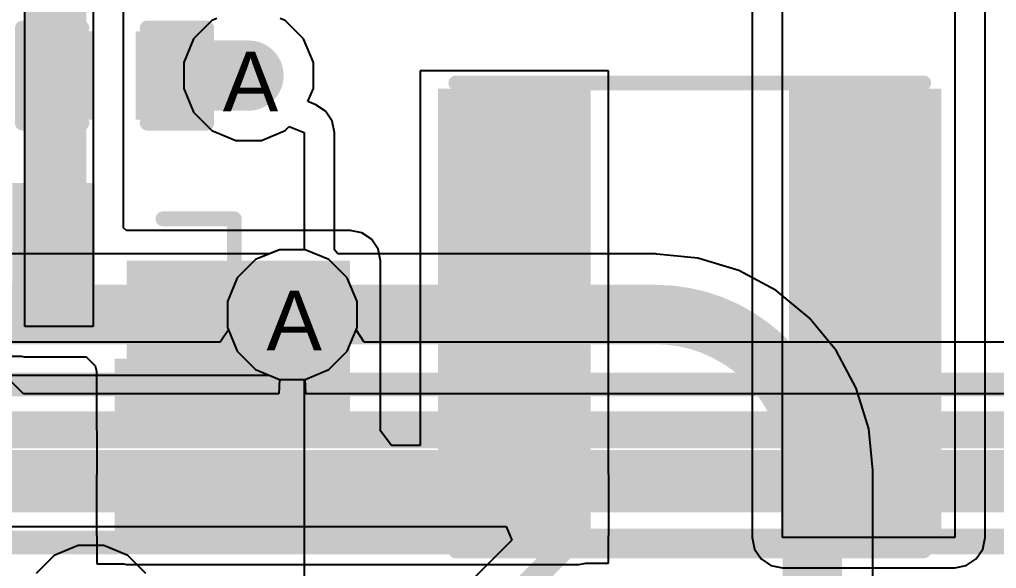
# Model space of a CAD drawing. Header units: inches. Extents: x 0 to 5271, y 0 to 5417.
# Drawn here: x 19.06 to 27.41, y 38.32 to 43.01 of the extents above; entities that cross this region are included whole.
import ezdxf

# ---------------------------------------------------------------- set-up
doc = ezdxf.new("R2010")
doc.units = ezdxf.units.IN
for name, color, linetype in [('Bottom Layer', 5, 'Continuous'), ('Drill Drawing', 1, 'Continuous'), ('L2_GND1', 16, 'Continuous'), ('L3_SIG1', 76, 'Continuous'), ('L4_PWR', 90, 'Continuous'), ('L5_GND2', 156, 'Continuous'), ('L6_SIG2', 130, 'Continuous'), ('L7_GND3', 216, 'Continuous'), ('Top Layer', 1, 'Continuous'), ('Top Overlay', 2, 'Continuous'), ('Top Paste', 8, 'Continuous'), ('Top Solder', 216, 'Continuous'), ('Via Holes', 16, 'Continuous')]:
    doc.layers.add(name, color=color, linetype=linetype)
doc.styles.add('Arial', font='', dxfattribs={"height": 0.2})
doc.styles.get('Arial').set_extended_font_data('Arial')

# ---------------------------------------------------------------- blocks, each defined once
blk = doc.blocks.new('C___0402_127')
at = {"layer": 'Top Layer'}
for points in [[(-0.6985, -0.3175), (-0.6985, 0.3175), (-0.2413, 0.3175), (-0.2413, -0.3175)], [(0.2413, -0.3175), (0.2413, 0.3175), (0.6985, 0.3175), (0.6985, -0.3175)]]:
    blk.add_hatch(color=1, dxfattribs=at).paths.add_polyline_path(points)
at = {"layer": 'Top Paste'}
for points in [[(-0.6985, -0.3175), (-0.6985, 0.3175), (-0.2413, 0.3175), (-0.2413, -0.3175)], [(0.2413, -0.3175), (0.2413, 0.3175), (0.6985, 0.3175), (0.6985, -0.3175)]]:
    blk.add_hatch(color=8, dxfattribs=at).paths.add_polyline_path(points)
at = {"layer": 'Top Solder'}
for points in [[(-0.7585, -0.3775), (-0.7585, 0.3775), (-0.1813, 0.3775), (-0.1813, -0.3775)], [(0.1813, -0.3775), (0.1813, 0.3775), (0.7585, 0.3775), (0.7585, -0.3775)]]:
    blk.add_hatch(color=216, dxfattribs=at).paths.add_polyline_path(points)
at = {"layer": 'Top Overlay'}
for points in [[(-0.2794, 0.4064, 0.127, 0.127, 0), (-0.7874, 0.4064, 0.127, 0.127, 0)], [(-0.7874, 0.4064, 0.127, 0.127, 0), (-0.7874, -0.4064, 0.127, 0.127, 0)], [(0.7874, 0.4064, 0.127, 0.127, 0), (0.2794, 0.4064, 0.127, 0.127, 0)], [(0.7874, 0.4064, 0.127, 0.127, 0), (0.7874, -0.4064, 0.127, 0.127, 0)], [(-0.2794, -0.4064, 0.127, 0.127, 0), (-0.7874, -0.4064, 0.127, 0.127, 0)], [(0.7874, -0.4064, 0.127, 0.127, 0), (0.2794, -0.4064, 0.127, 0.127, 0)]]:
    blk.add_lwpolyline(points, format="xyseb", dxfattribs=at)
for points in [[(-0.8191, 0.4064, 0.0635, 0.0635, 1), (-0.7556, 0.4064, 0.0635, 0.0635, 1)], [(-0.8191, 0.4064, 0.0635, 0.0635, 1), (-0.7556, 0.4064, 0.0635, 0.0635, 1)], [(-0.3111, 0.4064, 0.0635, 0.0635, 1), (-0.2477, 0.4064, 0.0635, 0.0635, 1)], [(0.2477, 0.4064, 0.0635, 0.0635, 1), (0.3111, 0.4064, 0.0635, 0.0635, 1)], [(0.7556, 0.4064, 0.0635, 0.0635, 1), (0.8191, 0.4064, 0.0635, 0.0635, 1)], [(0.7556, 0.4064, 0.0635, 0.0635, 1), (0.8191, 0.4064, 0.0635, 0.0635, 1)], [(-0.8191, -0.4064, 0.0635, 0.0635, 1), (-0.7556, -0.4064, 0.0635, 0.0635, 1)], [(-0.8191, -0.4064, 0.0635, 0.0635, 1), (-0.7556, -0.4064, 0.0635, 0.0635, 1)], [(-0.3111, -0.4064, 0.0635, 0.0635, 1), (-0.2477, -0.4064, 0.0635, 0.0635, 1)], [(0.2477, -0.4064, 0.0635, 0.0635, 1), (0.3111, -0.4064, 0.0635, 0.0635, 1)], [(0.7556, -0.4064, 0.0635, 0.0635, 1), (0.8191, -0.4064, 0.0635, 0.0635, 1)], [(0.7556, -0.4064, 0.0635, 0.0635, 1), (0.8191, -0.4064, 0.0635, 0.0635, 1)]]:
    blk.add_lwpolyline(points, format="xyseb", close=True, dxfattribs=at)
blk = doc.blocks.new('AP6256__420')
at = {"layer": 'Top Layer'}
for points in [[(6.2501, -4.75), (5.1251, -4.75), (5.1251, -4.25), (6.2501, -4.25)], [(3.3501, -6.25), (3.3501, -5.125), (3.8501, -5.125), (3.8501, -6.25)], [(4.2501, -6.25), (4.2501, -5.125), (4.7501, -5.125), (4.7501, -6.25)]]:
    blk.add_hatch(color=1, dxfattribs=at).paths.add_polyline_path(points)
at = {"layer": 'Top Paste'}
for points in [[(6.2501, -4.75), (5.1251, -4.75), (5.1251, -4.25), (6.2501, -4.25)], [(3.3501, -6.25), (3.3501, -5.125), (3.8501, -5.125), (3.8501, -6.25)], [(4.2501, -6.25), (4.2501, -5.125), (4.7501, -5.125), (4.7501, -6.25)]]:
    blk.add_hatch(color=8, dxfattribs=at).paths.add_polyline_path(points)
at = {"layer": 'Top Solder'}
for points in [[(6.3517, -4.8516), (5.0235, -4.8516), (5.0235, -4.1484), (6.3517, -4.1484)], [(3.2485, -6.3516), (3.2485, -5.0234), (3.9517, -5.0234), (3.9517, -6.3516)], [(4.1485, -6.3516), (4.1485, -5.0234), (4.8517, -5.0234), (4.8517, -6.3516)]]:
    blk.add_hatch(color=216, dxfattribs=at).paths.add_polyline_path(points)
at = {"layer": 'Top Overlay'}
for points in [[(6.0453, -5.4356, 0.127, 0.127, 0), (6.0453, -6.0452, 0.127, 0.127, 0)], [(5.0801, -6.0452, 0.127, 0.127, 0), (6.0453, -6.0452, 0.127, 0.127, 0)]]:
    blk.add_lwpolyline(points, format="xyseb", dxfattribs=at)
for points in [[(6.0135, -5.4356, 0.0635, 0.0635, 1), (6.077, -5.4356, 0.0635, 0.0635, 1)], [(5.0483, -6.0452, 0.0635, 0.0635, 1), (5.1118, -6.0452, 0.0635, 0.0635, 1)], [(6.0135, -6.0452, 0.0635, 0.0635, 1), (6.077, -6.0452, 0.0635, 0.0635, 1)], [(6.0135, -6.0452, 0.0635, 0.0635, 1), (6.077, -6.0452, 0.0635, 0.0635, 1)]]:
    blk.add_lwpolyline(points, format="xyseb", close=True, dxfattribs=at)
blk = doc.blocks.new('SWPA4030S4R7MT__513')
at = {"layer": 'Top Layer'}
for points in [[(-2.05, 1.85), (-0.95, 1.85), (-0.95, -1.85), (-2.05, -1.85)], [(0.95, 1.85), (2.05, 1.85), (2.05, -1.85), (0.95, -1.85)]]:
    blk.add_hatch(color=1, dxfattribs=at).paths.add_polyline_path(points)
at = {"layer": 'Top Paste'}
for points in [[(-2.05, 1.85), (-0.95, 1.85), (-0.95, -1.85), (-2.05, -1.85)], [(0.95, 1.85), (2.05, 1.85), (2.05, -1.85), (0.95, -1.85)]]:
    blk.add_hatch(color=8, dxfattribs=at).paths.add_polyline_path(points)
at = {"layer": 'Top Solder'}
for points in [[(-2.1516, 1.9516), (-0.8484, 1.9516), (-0.8484, -1.9516), (-2.1516, -1.9516)], [(0.8484, 1.9516), (2.1516, 1.9516), (2.1516, -1.9516), (0.8484, -1.9516)]]:
    blk.add_hatch(color=216, dxfattribs=at).paths.add_polyline_path(points)
at = {"layer": 'Top Overlay'}
for points in [[(0, 2, 0.127, 0.127, 0), (-2, 2, 0.127, 0.127, 0)], [(2, 2, 0.127, 0.127, 0), (0, 2, 0.127, 0.127, 0)], [(0, -2, 0.127, 0.127, 0), (-2, -2, 0.127, 0.127, 0)], [(2, -2, 0.127, 0.127, 0), (0, -2, 0.127, 0.127, 0)]]:
    blk.add_lwpolyline(points, format="xyseb", dxfattribs=at)
for points in [[(-2.0317, 2, 0.0635, 0.0635, 1), (-1.9682, 2, 0.0635, 0.0635, 1)], [(-0.0317, 2, 0.0635, 0.0635, 1), (0.0318, 2, 0.0635, 0.0635, 1)], [(-0.0317, 2, 0.0635, 0.0635, 1), (0.0318, 2, 0.0635, 0.0635, 1)], [(1.9682, 2, 0.0635, 0.0635, 1), (2.0317, 2, 0.0635, 0.0635, 1)], [(-2.0317, -2, 0.0635, 0.0635, 1), (-1.9682, -2, 0.0635, 0.0635, 1)], [(-0.0317, -2, 0.0635, 0.0635, 1), (0.0318, -2, 0.0635, 0.0635, 1)], [(-0.0317, -2, 0.0635, 0.0635, 1), (0.0318, -2, 0.0635, 0.0635, 1)], [(1.9682, -2, 0.0635, 0.0635, 1), (2.0317, -2, 0.0635, 0.0635, 1)]]:
    blk.add_lwpolyline(points, format="xyseb", close=True, dxfattribs=at)

msp = doc.modelspace()

# ---------------------------------------------------------------- hatches: boundary and pattern name
at = {"layer": 'Bottom Layer'}
h = msp.add_hatch(color=5, dxfattribs=at)
edge = h.paths.add_edge_path()
edge.add_arc((21.0134, 42.5298), 0.3, 0, 360)
h = msp.add_hatch(color=5, dxfattribs=at)
edge = h.paths.add_edge_path()
edge.add_arc((21.3868, 40.4876), 0.3, 0, 360)
at = {"layer": 'L2_GND1'}
h = msp.add_hatch(color=16, dxfattribs=at)
edge = h.paths.add_edge_path()
edge.add_arc((21.0134, 42.5298), 0.3, 0, 360)
h = msp.add_hatch(color=16, dxfattribs=at)
edge = h.paths.add_edge_path()
edge.add_arc((21.3868, 40.4876), 0.3, 0, 360)
at = {"layer": 'L3_SIG1'}
h = msp.add_hatch(color=76, dxfattribs=at)
edge = h.paths.add_edge_path()
edge.add_arc((21.0134, 42.5298), 0.3, 0, 360)
h = msp.add_hatch(color=76, dxfattribs=at)
edge = h.paths.add_edge_path()
edge.add_arc((21.3868, 40.4876), 0.3, 0, 360)
at = {"layer": 'L4_PWR'}
h = msp.add_hatch(color=90, dxfattribs=at)
edge = h.paths.add_edge_path()
edge.add_arc((21.0134, 42.5298), 0.3, 0, 360)
h = msp.add_hatch(color=90, dxfattribs=at)
edge = h.paths.add_edge_path()
edge.add_arc((21.3868, 40.4876), 0.3, 0, 360)
at = {"layer": 'L5_GND2'}
h = msp.add_hatch(color=156, dxfattribs=at)
edge = h.paths.add_edge_path()
edge.add_arc((21.0134, 42.5298), 0.3, 0, 360)
h = msp.add_hatch(color=156, dxfattribs=at)
edge = h.paths.add_edge_path()
edge.add_arc((21.3868, 40.4876), 0.3, 0, 360)
at = {"layer": 'L6_SIG2'}
h = msp.add_hatch(color=130, dxfattribs=at)
edge = h.paths.add_edge_path()
edge.add_arc((21.0134, 42.5298), 0.3, 0, 360)
h = msp.add_hatch(color=130, dxfattribs=at)
edge = h.paths.add_edge_path()
edge.add_arc((21.3868, 40.4876), 0.3, 0, 360)
at = {"layer": 'L7_GND3'}
h = msp.add_hatch(color=216, dxfattribs=at)
edge = h.paths.add_edge_path()
edge.add_arc((21.0134, 42.5298), 0.3, 0, 360)
h = msp.add_hatch(color=216, dxfattribs=at)
edge = h.paths.add_edge_path()
edge.add_arc((21.3868, 40.4876), 0.3, 0, 360)
at = {"layer": 'Top Layer'}
for points in [[(19.096, 40.3847), (19.6262, 40.3847), (19.6262, 43.9491), (19.096, 43.9491)], [(21.0134, 42.2298), (21.0134, 42.8309), (20.2358, 42.8309), (20.2358, 42.2298)], [(19.971, 39.5097), (21.8818, 39.5097), (21.8818, 40.9472), (19.971, 40.9472)], [(19.971, 38.6097), (21.096, 38.6097), (21.096, 39.1098), (19.971, 39.1098)], [(19.971, 38.6097), (23.8357, 38.6097), (23.8357, 39.1098), (19.971, 39.1098)]]:
    msp.add_hatch(color=1, dxfattribs=at).paths.add_polyline_path(points)
h = msp.add_hatch(color=1, dxfattribs=at)
edge = h.paths.add_edge_path()
edge.add_arc((21.0134, 42.5298), 0.3, 0, 360)
h = msp.add_hatch(color=1, dxfattribs=at)
edge = h.paths.add_edge_path()
edge.add_arc((21.3868, 40.4876), 0.3, 0, 360)
at = {"layer": 'Via Holes'}
h = msp.add_hatch(color=7, dxfattribs=at)
edge = h.paths.add_edge_path()
edge.add_arc((21.0134, 42.5298), 0.15, 0, 360)
h = msp.add_hatch(color=7, dxfattribs=at)
edge = h.paths.add_edge_path()
edge.add_arc((21.3868, 40.4876), 0.15, 0, 360)

# ---------------------------------------------------------------- linework, layer by layer
at = {"layer": 'Bottom Layer'}
for p, q in [((21.2766, 41.0416), (21.073, 40.9573)), ((21.497, 41.0416), (21.2766, 41.0416)), ((21.7006, 40.9573), (21.497, 41.0416)), ((21.073, 40.9573), (20.9171, 40.8014)), ((21.8565, 40.8014), (21.7006, 40.9573)), ((20.9171, 40.8014), (20.8328, 40.5978)), ((21.9408, 40.5978), (21.8565, 40.8014)), ((20.8328, 40.5978), (20.8328, 40.3774)), ((21.9408, 40.3774), (21.9408, 40.5978)), ((20.8328, 40.3774), (20.9171, 40.1738)), ((21.8565, 40.1738), (21.9408, 40.3774)), ((20.9171, 40.1738), (21.073, 40.0179)), ((21.7006, 40.0179), (21.8565, 40.1738)), ((21.073, 40.0179), (21.2766, 39.9336)), ((21.497, 39.9336), (21.7006, 40.0179)), ((21.2766, 39.9336), (21.497, 39.9336))]:
    msp.add_line(p, q, dxfattribs=at)
at = {"layer": 'L2_GND1'}
for p, q in [((21.2766, 41.0416), (21.073, 40.9573)), ((21.497, 41.0416), (21.2766, 41.0416)), ((21.7006, 40.9573), (21.497, 41.0416)), ((21.073, 40.9573), (20.9171, 40.8014)), ((21.8565, 40.8014), (21.7006, 40.9573)), ((20.9171, 40.8014), (20.8328, 40.5978)), ((21.9408, 40.5978), (21.8565, 40.8014)), ((20.8328, 40.5978), (20.8328, 40.3774)), ((21.9408, 40.3774), (21.9408, 40.5978)), ((20.8328, 40.3774), (20.9171, 40.1738)), ((21.8565, 40.1738), (21.9408, 40.3774)), ((20.9171, 40.1738), (21.073, 40.0179)), ((21.7006, 40.0179), (21.8565, 40.1738)), ((21.073, 40.0179), (21.2766, 39.9336)), ((21.497, 39.9336), (21.7006, 40.0179)), ((21.2766, 39.9336), (21.497, 39.9336))]:
    msp.add_line(p, q, dxfattribs=at)
at = {"layer": 'L3_SIG1'}
for p, q in [((21.2766, 41.0416), (21.073, 40.9573)), ((21.497, 41.0416), (21.2766, 41.0416)), ((21.7006, 40.9573), (21.497, 41.0416)), ((21.073, 40.9573), (20.9171, 40.8014)), ((21.8565, 40.8014), (21.7006, 40.9573)), ((20.9171, 40.8014), (20.8328, 40.5978)), ((21.9408, 40.5978), (21.8565, 40.8014)), ((20.8328, 40.5978), (20.8328, 40.3774)), ((21.9408, 40.3774), (21.9408, 40.5978)), ((20.8328, 40.3774), (20.9171, 40.1738)), ((21.8565, 40.1738), (21.9408, 40.3774)), ((20.9171, 40.1738), (21.073, 40.0179)), ((21.7006, 40.0179), (21.8565, 40.1738)), ((19.0878, 39.8088), (18.8086, 40.088)), ((21.073, 40.0179), (21.2766, 39.9336)), ((21.497, 39.9336), (21.7006, 40.0179)), ((21.2766, 39.9336), (21.2714, 39.8088)), ((21.5022, 39.8088), (21.497, 39.9336)), ((21.2714, 39.8088), (19.0878, 39.8088)), ((96.6492, 39.8088), (21.5022, 39.8088)), ((14.2218, 38.6772), (23.2157, 38.6772)), ((23.2157, 38.6772), (23.2643, 38.5599)), ((23.2643, 38.5599), (22.6798, 37.9754))]:
    msp.add_line(p, q, dxfattribs=at)
for points in [[(18.9377, 39.4462, 0.2032, 0.2032, 0), (96.7994, 39.4462, 0.2032, 0.2032, 0)], [(14.0716, 39.0398, 0.2032, 0.2032, 0), (97.2312, 39.0398, 0.2032, 0.2032, 0)], [(22.9362, 37.719, 0.2032, 0.2032, 0), (23.7744, 38.5572, 0.2032, 0.2032, 0)], [(23.7744, 38.5572, 0.2032, 0.2032, 0), (100.4062, 38.5572, 0.2032, 0.2032, 0)]]:
    msp.add_lwpolyline(points, format="xyseb", dxfattribs=at)
msp.add_lwpolyline([(23.7236, 38.5572, 0.1016, 0.1016, 1), (23.8252, 38.5572, 0.1016, 0.1016, 1)], format="xyseb", close=True, dxfattribs=at)
msp.add_lwpolyline([(23.7236, 38.5572, 0.1016, 0.1016, 1), (23.8252, 38.5572, 0.1016, 0.1016, 1)], format="xyseb", close=True, dxfattribs=at)
at = {"layer": 'L4_PWR'}
for p, q in [((20.7423, 43.0172), (20.6995, 42.9995)), ((21.3272, 42.9995), (21.2844, 43.0172)), ((20.6995, 42.9995), (20.5437, 42.8436)), ((21.483, 42.8436), (21.3272, 42.9995)), ((20.5437, 42.8436), (20.4594, 42.64)), ((21.5674, 42.64), (21.483, 42.8436)), ((20.4594, 42.64), (20.4594, 42.4196)), ((21.5674, 42.4196), (21.5674, 42.64)), ((20.4594, 42.4196), (20.5437, 42.216)), ((21.5213, 42.3085), (21.5674, 42.4196)), ((21.5875, 42.281), (21.5213, 42.3085)), ((21.6715, 42.2249), (21.5875, 42.281)), ((20.5437, 42.216), (20.6995, 42.0602)), ((21.7277, 42.1409), (21.6715, 42.2249)), ((21.7474, 42.0418), (21.7277, 42.1409)), ((20.6995, 42.0602), (20.9032, 41.9758)), ((21.1236, 41.9758), (21.3272, 42.0602)), ((21.3272, 42.0602), (21.3614, 42.0944)), ((21.3614, 42.0944), (21.4884, 42.0418)), ((21.4884, 42.0418), (21.4884, 41.0416)), ((21.7474, 41.0416), (21.7474, 42.0418)), ((20.9032, 41.9758), (21.1236, 41.9758)), ((21.2766, 41.0416), (21.1896, 41.0056)), ((21.4884, 41.0416), (21.2766, 41.0416)), ((21.777, 41.0056), (21.7474, 41.0416)), ((21.1896, 41.0056), (18.1455, 41.0056)), ((24.4935, 41.0056), (21.777, 41.0056)), ((24.5036, 41.0036), (24.4935, 41.0056)), ((24.8559, 40.9689), (24.5036, 41.0036)), ((25.2044, 40.8631), (24.8559, 40.9689)), ((25.5255, 40.6915), (25.2044, 40.8631)), ((25.807, 40.4605), (25.5255, 40.6915)), ((26.038, 40.179), (25.807, 40.4605)), ((26.2096, 39.8579), (26.038, 40.179)), ((18.0941, 39.9697), (21.1896, 39.9697)), ((21.1896, 39.9697), (21.2766, 39.9336)), ((21.2766, 39.9336), (21.4884, 39.9336)), ((21.4884, 39.9336), (21.4884, 35.7886)), ((26.3153, 39.5094), (26.2096, 39.8579)), ((26.35, 39.1571), (26.3153, 39.5094)), ((26.352, 39.147), (26.35, 39.1571)), ((26.352, 37.5024), (26.352, 39.147)), ((19.556, 38.5137), (19.3524, 38.4294)), ((19.7764, 38.5137), (19.556, 38.5137)), ((19.98, 38.4294), (19.7764, 38.5137)), ((19.3524, 38.4294), (19.1965, 38.2736)), ((20.1359, 38.2736), (19.98, 38.4294))]:
    msp.add_line(p, q, dxfattribs=at)
for points in [[(18.094, 40.4876, 0.508, 0.508, 0), (21.3868, 40.4876, 0.508, 0.508, 0)], [(21.3868, 40.4876, 0.508, 0.508, 0), (24.4935, 40.4876, 0.508, 0.508, 0)], [(24.4935, 40.4876, 0.508, 0.508, -0.414214), (25.8341, 39.147, 0.508, 0.508, 0)], [(24.4935, 40.4876, 0.508, 0.508, -0.414214), (25.8341, 39.147, 0.508, 0.508, 0)], [(24.4935, 40.4876, 0.508, 0.508, -0.414214), (25.8341, 39.147, 0.508, 0.508, 0)], [(24.4935, 40.4876, 0.508, 0.508, -0.414214), (25.8341, 39.147, 0.508, 0.508, 0)], [(25.8341, 37.3051, 0.508, 0.508, 0), (25.8341, 39.147, 0.508, 0.508, 0)]]:
    msp.add_lwpolyline(points, format="xyseb", dxfattribs=at)
for points in [[(21.2598, 40.4876, 0.254, 0.254, 1), (21.5138, 40.4876, 0.254, 0.254, 1)], [(21.2598, 40.4876, 0.254, 0.254, 1), (21.5138, 40.4876, 0.254, 0.254, 1)], [(24.3665, 40.4876, 0.254, 0.254, 1), (24.6205, 40.4876, 0.254, 0.254, 1)], [(24.3665, 40.4876, 0.254, 0.254, 1), (24.6205, 40.4876, 0.254, 0.254, 1)], [(24.3665, 40.4876, 0.254, 0.254, 1), (24.6205, 40.4876, 0.254, 0.254, 1)], [(24.3665, 40.4876, 0.254, 0.254, 1), (24.6205, 40.4876, 0.254, 0.254, 1)], [(24.3665, 40.4876, 0.254, 0.254, 1), (24.6205, 40.4876, 0.254, 0.254, 1)], [(25.7071, 39.147, 0.254, 0.254, 1), (25.9611, 39.147, 0.254, 0.254, 1)], [(25.7071, 39.147, 0.254, 0.254, 1), (25.9611, 39.147, 0.254, 0.254, 1)], [(25.7071, 39.147, 0.254, 0.254, 1), (25.9611, 39.147, 0.254, 0.254, 1)], [(25.7071, 39.147, 0.254, 0.254, 1), (25.9611, 39.147, 0.254, 0.254, 1)], [(25.7071, 39.147, 0.254, 0.254, 1), (25.9611, 39.147, 0.254, 0.254, 1)]]:
    msp.add_lwpolyline(points, format="xyseb", close=True, dxfattribs=at)
at = {"layer": 'L5_GND2'}
for p, q in [((21.2766, 41.0416), (21.073, 40.9573)), ((21.497, 41.0416), (21.2766, 41.0416)), ((21.7006, 40.9573), (21.497, 41.0416)), ((21.073, 40.9573), (20.9171, 40.8014)), ((21.8565, 40.8014), (21.7006, 40.9573)), ((20.9171, 40.8014), (20.8328, 40.5978)), ((21.9408, 40.5978), (21.8565, 40.8014)), ((20.8328, 40.5978), (20.8328, 40.3774)), ((21.9408, 40.3774), (21.9408, 40.5978)), ((20.8328, 40.3774), (20.9171, 40.1738)), ((21.8565, 40.1738), (21.9408, 40.3774)), ((20.9171, 40.1738), (21.073, 40.0179)), ((21.7006, 40.0179), (21.8565, 40.1738)), ((21.073, 40.0179), (21.2766, 39.9336)), ((21.497, 39.9336), (21.7006, 40.0179)), ((21.2766, 39.9336), (21.497, 39.9336))]:
    msp.add_line(p, q, dxfattribs=at)
at = {"layer": 'L6_SIG2'}
for p, q in [((21.2766, 41.0416), (21.073, 40.9573)), ((21.497, 41.0416), (21.2766, 41.0416)), ((21.7006, 40.9573), (21.497, 41.0416)), ((21.073, 40.9573), (20.9171, 40.8014)), ((21.8565, 40.8014), (21.7006, 40.9573)), ((20.9171, 40.8014), (20.8328, 40.5978)), ((21.9408, 40.5978), (21.8565, 40.8014)), ((20.8328, 40.5978), (20.8328, 40.3774)), ((21.9408, 40.3774), (21.9408, 40.5978)), ((20.8411, 40.3574), (20.7705, 40.2518)), ((20.8328, 40.3774), (20.8411, 40.3574)), ((21.9325, 40.3574), (21.9408, 40.3774)), ((22.0031, 40.2518), (21.9325, 40.3574)), ((20.7705, 40.2518), (16.1506, 40.2518)), ((46.6225, 40.2518), (22.0031, 40.2518))]:
    msp.add_line(p, q, dxfattribs=at)
for points in [[(16.1506, 39.8893, 0.2032, 0.2032, 0), (46.7727, 39.8893, 0.2032, 0.2032, 0)], [(16.2873, 39.5591, 0.2032, 0.2032, 0), (47.2553, 39.5591, 0.2032, 0.2032, 0)], [(16.5467, 39.2289, 0.2032, 0.2032, 0), (47.9411, 39.2289, 0.2032, 0.2032, 0)], [(16.8268, 38.8987, 0.2032, 0.2032, 0), (48.5761, 38.8987, 0.2032, 0.2032, 0)], [(17.4062, 38.5391, 0.2032, 0.2032, 0), (91.3878, 38.5391, 0.2032, 0.2032, 0)]]:
    msp.add_lwpolyline(points, format="xyseb", dxfattribs=at)
at = {"layer": 'L7_GND3'}
for p, q in [((21.2766, 41.0416), (21.073, 40.9573)), ((21.497, 41.0416), (21.2766, 41.0416)), ((21.7006, 40.9573), (21.497, 41.0416)), ((21.073, 40.9573), (20.9171, 40.8014)), ((21.8565, 40.8014), (21.7006, 40.9573)), ((20.9171, 40.8014), (20.8328, 40.5978)), ((21.9408, 40.5978), (21.8565, 40.8014)), ((20.8328, 40.5978), (20.8328, 40.3774)), ((21.9408, 40.3774), (21.9408, 40.5978)), ((20.8328, 40.3774), (20.9171, 40.1738)), ((21.8565, 40.1738), (21.9408, 40.3774)), ((20.9171, 40.1738), (21.073, 40.0179)), ((21.7006, 40.0179), (21.8565, 40.1738)), ((21.073, 40.0179), (21.2766, 39.9336)), ((21.497, 39.9336), (21.7006, 40.0179)), ((21.2766, 39.9336), (21.497, 39.9336))]:
    msp.add_line(p, q, dxfattribs=at)
at = {"layer": 'Top Layer'}
for p, q in [((19.1008, 40.386), (19.1008, 44.9834)), ((27.051, 44.9834), (27.051, 38.5826)), ((27.31, 38.5826), (27.31, 44.9834)), ((19.685, 44.2214), (19.685, 40.386)), ((19.944, 41.2284), (19.944, 43.9624)), ((25.5778, 38.5826), (25.5778, 44.0182)), ((25.3188, 43.8568), (25.3188, 38.5826)), ((24.0897, 42.5708), (22.4817, 42.5708)), ((22.4817, 42.5708), (22.4817, 39.3687)), ((24.0897, 39.1348), (24.0897, 42.5708)), ((19.971, 41.2062), (19.944, 41.2284)), ((21.8818, 41.2062), (19.971, 41.2062)), ((21.9809, 41.1865), (21.8818, 41.2062)), ((22.0649, 41.1304), (21.9809, 41.1865)), ((22.1211, 41.0463), (22.0649, 41.1304)), ((22.1408, 40.9472), (22.1211, 41.0463)), ((22.1408, 39.5097), (22.1408, 40.9472)), ((19.685, 40.386), (19.1008, 40.386)), ((18.7378, 40.1307), (19.071, 40.1307)), ((19.071, 40.1307), (19.096, 40.1258)), ((19.096, 40.1258), (19.6262, 40.1258)), ((19.6262, 40.1258), (19.7019, 40.0492)), ((19.7019, 40.0492), (19.712, 40.0029)), ((19.712, 40.0029), (19.712, 39.5097)), ((19.712, 39.5097), (19.717, 39.4846)), ((22.138, 39.4957), (22.1408, 39.5097)), ((19.717, 39.4846), (19.717, 39.1348)), ((22.2342, 39.3687), (22.138, 39.4957)), ((22.4817, 39.3687), (22.2342, 39.3687)), ((19.717, 39.1348), (19.712, 39.1098)), ((19.712, 39.1098), (19.712, 38.6097)), ((24.0947, 39.1098), (24.0897, 39.1348)), ((24.0947, 38.6097), (24.0947, 39.1098)), ((19.712, 38.6097), (19.717, 38.5847)), ((24.0897, 38.5847), (24.0947, 38.6097)), ((19.717, 38.5847), (19.717, 38.3558)), ((24.0897, 38.3628), (24.0897, 38.5847)), ((25.3188, 38.5826), (25.3385, 38.4835)), ((27.051, 38.5826), (25.5778, 38.5826)), ((27.2903, 38.4835), (27.31, 38.5826)), ((25.3385, 38.4835), (25.3947, 38.3995)), ((27.2341, 38.3995), (27.2903, 38.4835)), ((19.717, 38.3558), (19.9458, 38.3558)), ((19.9458, 38.3558), (19.971, 38.3508)), ((19.971, 38.3508), (23.8357, 38.3508)), ((23.8357, 38.3508), (23.8961, 38.3628)), ((23.8961, 38.3628), (24.0897, 38.3628)), ((25.3947, 38.3995), (25.4787, 38.3433)), ((25.4787, 38.3433), (25.5778, 38.3236)), ((27.051, 38.3236), (27.1501, 38.3433)), ((27.1501, 38.3433), (27.2341, 38.3995)), ((25.5778, 38.3236), (27.051, 38.3236))]:
    msp.add_line(p, q, dxfattribs=at)

# ---------------------------------------------------------------- block references
for name, p, rotation in [('C___0402_127', (19.8675, 42.5299), 180), ('SWPA4030S4R7MT__513', (24.7857, 40.4668), 180), ('AP6256__420', (14.846, 35.2597), 90)]:
    msp.add_blockref(name, p, dxfattribs=dict(rotation=rotation))

# ---------------------------------------------------------------- texts
at = {"layer": 'Drill Drawing', "style": 'Arial'}
for p in [(20.7933, 42.2251), (21.1667, 40.1829)]:
    msp.add_text('A', height=0.508, dxfattribs=at).set_placement(p)

doc.saveas('drawing.dxf')
